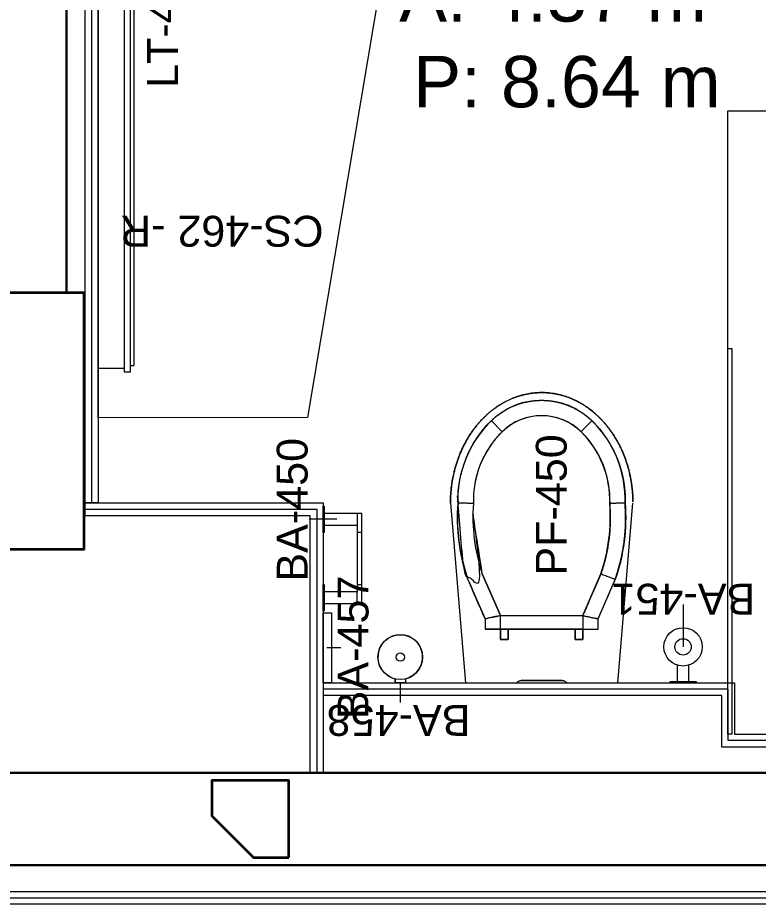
# Model space of a CAD drawing. Header units: centimetres. Extents: x 118932 to 154602, y -32682 to -23521.
# Drawn here: x 139860.1 to 140004.1, y -30245.3 to -30072.9 of the extents above; entities that cross this region are included whole.
import ezdxf

# ---------------------------------------------------------------- set-up
doc = ezdxf.new("R2010")
doc.units = ezdxf.units.CM
doc.header["$LTSCALE"] = 50
doc.header["$MEASUREMENT"] = 0
for name, color, linetype, lineweight, true_color in [('GEN_00_BL_Yazı', 7, 'Continuous', 0, 0x4f5250), ('GEN_00_BL_Ölçü Dış', 7, 'Continuous', 5, 0x766a5e), ('GEN_01_TA_Kolon', 7, 'Continuous', 35, 0xd05d28), ('GEN_02_TF_Islak Hacim', 7, 'Continuous', 5, 0x007cb0), ('GEN_02_TF_Mobilya', 7, 'Continuous', 5, 0x745e3d), ('GEN_05_ML_Alçıpan', 7, 'Continuous', 18, 0x008b29), ('GEN_05_ML_Alçıpan_giydirme', 7, 'Continuous', 18, 0x7ebab5), ('KALACAK DUVARLAR', 7, 'Continuous', 30, 0x005387)]:
    doc.layers.add(name, color=color, linetype=linetype, lineweight=lineweight, true_color=true_color)
doc.styles.add('ARIAL', font='arial.ttf')
doc.styles.add('Arial_6', font='arial.ttf', dxfattribs={"height": 59.5325})

# ---------------------------------------------------------------- blocks, each defined once
blk = doc.blocks.new('LEVEL 0_B BLOK_KOLON')
at = {"layer": 'GEN_01_TA_Kolon'}
blk.add_lwpolyline([(-1144, -540.11), (-1144, -540.11), (-1119, -540.11), (-1119, -540.11), (-1119, -590.11), (-1119, -590.11), (-1144, -590.11)], close=True, dxfattribs=at)
at = {"layer": 'GEN_01_TA_Kolon', "elevation": 0}
blk.add_lwpolyline([(-1079.15, -650.05), (-1079.15, -635.05), (-1094.15, -635.05), (-1094.15, -641.93), (-1086.03, -650.05)], close=True, dxfattribs=at)
blk = doc.blocks.new('KALACAK DUVALAR LEVEL 0 B BLOK')
at = {"layer": 'KALACAK DUVARLAR'}
for points in [[(-1236.88, -685.9), (-1236.88, -145.86)], [(-1467.64, -719.36), (-1489.27, -719.36), (-1489.27, -737.36), (-1480.64, -737.36), (-1480.64, -797.34), (-1011.49, -797.34), (-1011.49, -737.36), (-1002.49, -737.36), (-1002.49, -719.36), (-1024.49, -719.36), (-1024.49, -779.34), (-1467.64, -779.34), (-1467.64, -719.36)]]:
    blk.add_lwpolyline(points, dxfattribs=at)
blk = doc.blocks.new('75lik DUS CAMİ')
at = {"layer": 'GEN_02_TF_Islak Hacim'}
blk.add_lwpolyline([(0, 0), (0, 75), (0.8, 75), (0.8, 0)], close=True, dxfattribs=at)
blk = doc.blocks.new('sanitary bag dispenser - BA-457 BAG DISPENSER-14823600-TYPE J')
at = {"layer": 'GEN_00_BL_Yazı'}
blk.add_line((145, -37.4), (145, -10.5), dxfattribs=at)
at = {"layer": 'GEN_02_TF_Islak Hacim'}
blk.add_lwpolyline([(213, -3), (213, -19.4), (77, -19.4), (77, -3)], close=True, dxfattribs=at)
at = {"layer": 'GEN_00_BL_Yazı', "insert": (5.9, -31.4), "char_height": 60, "width": 265.421, "attachment_point": 1, "style": 'Arial_6'}
blk.add_mtext('BA-457', dxfattribs=at)
blk = doc.blocks.new('Toilet_wall_hung_6505 - PF-450 TOILET-12873441-TYPE GxL')
at = {"layer": 'GEN_02_TF_Islak Hacim'}
for p, q in [((-91.8, 508.9), (-95.2, 512.3)), ((91.4, 508.9), (94.8, 512.3)), ((-177.5, 355), (-148, 5.5)), ((-177.5, 355), (-148, 5.5)), ((148, 5.5), (177.5, 355)), ((148, 5.5), (177.5, 355)), ((-80.2, 136.2), (-115.5, 217.5)), ((-115.5, 217.5), (-80.2, 136.2)), ((-80.2, 136.2), (-115.5, 217.5)), ((79.8, 136.2), (115.2, 217.5)), ((109.8, 130), (143.1, 206.7)), ((109.8, 130), (143.1, 206.7)), ((-110.2, 130), (-110.2, 110)), ((-110.2, 130), (-110.2, 110)), ((-80.2, 136.2), (79.8, 136.2)), ((-80.2, 110), (-80.2, 136.2)), ((109.8, 110), (109.8, 130)), ((109.8, 110), (109.8, 130)), ((-110.2, 110), (109.8, 110)), ((-80.2, 110), (-110.2, 110)), ((-65.2, 90), (-80.2, 90)), ((80.2, 90), (65.2, 90)), ((-148, 5.5), (148, 5.5))]:
    blk.add_line(p, q, dxfattribs=at)
at = {"layer": 'GEN_02_TF_Islak Hacim', "flags": 128}
blk.add_lwpolyline([(-143.5, 206.7, -0.102893), (-162.7, 355, -0.208147), (-98, 515.2, -0.407287), (97.6, 515.2, -0.208147), (162.3, 355, -0.102893), (143.1, 206.7), (147.7, 220.6), (151.6, 234.8), (155, 249.1), (157.9, 263.5), (160.1, 278), (161.8, 292.6), (162.9, 307.2), (163.3, 321.9), (163.3, 336.6), (162.6, 351.3), (162.3, 355, 0.103003), (146.6, 441.8)], format="xyb", dxfattribs=at)
at = {"layer": 'GEN_02_TF_Islak Hacim'}
for points in [[(76.6, 493.8, 0.195174), (0, 525, 0.196091), (-77, 493.7, 0.210216), (-132.7, 354.3)], [(80.2, 136.2), (115.5, 217.5, 0.103229), (132.7, 354.3, 0.210216), (77, 493.7, 0.198067), (0, 525, 0.198067), (-77, 493.7), (-82.4, 499.3), (-91.8, 508.9)], [(-95.2, 512.3), (-98, 515.2, 0.051366), (-126.3, 481)], [(132.3, 354.3, 0.210348), (76.6, 493.8), (82, 499.3), (91.4, 508.9)], [(125.9, 481, 0.051366), (97.6, 515.2), (94.8, 512.3)]]:
    blk.add_lwpolyline(points, format="xyb", dxfattribs=at)
at = {"layer": 'GEN_02_TF_Islak Hacim', "flags": 128}
blk.add_lwpolyline([(-162.7, 355), (-163.5, 340.3), (-163.8, 325.6), (-163.4, 311), (-162.5, 296.3), (-161, 281.7), (-158.9, 267.1), (-156.2, 252.7), (-152.9, 238.4), (-149.1, 224.2), (-144.7, 210.2), (-143.5, 206.7), (-110.2, 130), (-110.2, 110)], dxfattribs=at)
at = {"layer": 'GEN_02_TF_Islak Hacim'}
for points in [[(-65.2, 110), (-65.2, 90), (-80.2, 90), (-80.2, 110), (-80.2, 90), (-65.2, 90)], [(80.2, 110), (80.2, 90), (65.2, 90), (65.2, 110), (65.2, 90), (80.2, 90)]]:
    blk.add_lwpolyline(points, close=True, dxfattribs=at)
for centre, radius, start, end in [((-0.2, 415), 140, 104.7131, 119.5056), ((-0.2, 415), 140, 60.4414, 75.181), ((-0.2, 415), 110, 45.7018, 134.2982), ((53.7, 360.8), 186.5, 134.5053, 181.9918), ((-54.1, 360.8), 186.5, 358.0082, 45.4947), ((203.5, 326.9), 337.3, 175.3479, 198.9228), ((-203.9, 326.9), 337.3, 341.0772, 4.6521)]:
    blk.add_arc(centre, radius, start, end, dxfattribs=at)
for points, weights, knots in [([(-177.5, 355), (-177.5, 433.7), (-145, 501.8), (-88.7, 541.2), (-32.5, 580.5), (32.5, 580.5), (88.8, 541.2), (145, 501.8), (177.5, 433.7), (177.5, 355), (177.5, 371.1), (174.5, 403.2), (161.3, 449.1), (139.9, 490.2), (111.6, 524.5), (77.7, 550.3), (39.8, 566.4), (13.3, 570), (0, 570), (-13.3, 570), (-39.8, 566.4), (-77.7, 550.3), (-111.6, 524.5), (-139.9, 490.2), (-161.3, 449.1), (-174.5, 403.2), (-177.5, 371.1), (-177.5, 355)], [1, 0.910683602523, 0.910683602523, 1, 0.910683602523, 0.910683602523, 1, 0.910683602523, 0.910683602523, 1, 1, 1, 1, 1, 1, 1, 1, 1, 1, 1, 1, 1, 1, 1, 1, 1, 1, 1], [0, 0, 0, 0, 1.047198, 1.047198, 1.047198, 2.094395, 2.094395, 2.094395, 3.141593, 3.141593, 3.141593, 3.28445, 3.427307, 3.570164, 3.713021, 3.855878, 3.998736, 4.141593, 4.141593, 4.141593, 4.28445, 4.427307, 4.570164, 4.713021, 4.855878, 4.998736, 5.141593, 5.141593, 5.141593, 5.141593]), ([(-115.5, 217.5), (-130.6, 261.6), (-136.4, 307.8), (-132.7, 354.3), (-136.4, 307.8), (-130.6, 261.6), (-115.5, 217.5), (-117.6, 216.7), (-121.8, 215.1), (-129.8, 212), (-137.3, 209.1), (-142.5, 207.1), (-143.5, 206.7), (-143.5, 206.7), (-160.1, 254.4), (-166.6, 304.6), (-162.7, 355), (-162.7, 356.5), (-162.7, 358), (-162.8, 359.6), (-162.7, 362.5), (-162.7, 365.3), (-162.6, 368.2), (-162.5, 371.1), (-162.3, 374), (-162.2, 376.9), (-161.9, 379.7), (-161.6, 382.6), (-161.4, 385.5), (-161, 388.4), (-160.6, 391.2), (-160.2, 394.1), (-159.7, 396.9), (-159.2, 399.8), (-158.7, 402.6), (-158.1, 405.4), (-157.5, 408.2), (-156.8, 411.1), (-156.1, 413.8), (-155.4, 416.6), (-154.7, 419.4), (-153.8, 422.2), (-153, 425), (-152.2, 427.7), (-151.2, 430.4), (-150.3, 433.2), (-149.3, 435.9), (-148.3, 438.6), (-147.2, 441.3), (-146.1, 444), (-145, 446.6), (-143.8, 449.2), (-142.7, 451.9), (-141.4, 454.5), (-140.1, 457.1), (-138.9, 459.7), (-137.5, 462.2), (-136.1, 464.7), (-134.7, 467.3), (-133.3, 469.8), (-131.8, 472.2), (-130.3, 474.7), (-128.8, 477.1), (-127.2, 479.6), (-125.6, 482), (-124, 484.4), (-122.3, 486.7), (-120.6, 489.1), (-118.9, 491.4), (-117.1, 493.6), (-115.4, 495.9), (-113.5, 498.2), (-111.7, 500.4), (-109.8, 502.6), (-107.9, 504.7), (-106, 506.9), (-104, 509), (-102, 511.1), (-100, 513.1), (-98, 515.2), (-97.5, 515.7), (-97, 516.1), (-96.5, 516.6), (-95.1, 517.9), (-93.7, 519.1), (-92.4, 520.4), (-90.9, 521.6), (-89.5, 522.8), (-88.1, 524), (-86.6, 525.1), (-85.1, 526.3), (-83.6, 527.4), (-82.1, 528.5), (-80.6, 529.6), (-79.1, 530.7), (-77.5, 531.7), (-76, 532.7), (-74.4, 533.7), (-72.8, 534.7), (-71.2, 535.6), (-69.6, 536.6), (-67.9, 537.5), (-66.3, 538.4), (-64.7, 539.3), (-63, 540.1), (-61.3, 540.9), (-59.6, 541.7), (-57.9, 542.5), (-56.2, 543.3), (-54.5, 544), (-52.8, 544.7), (-51.1, 545.4), (-49.3, 546.1), (-47.6, 546.7), (-45.8, 547.3), (-44, 548), (-42.3, 548.5), (-40.5, 549.1), (-38.7, 549.6), (-36.9, 550.1), (-35.1, 550.6), (-33.3, 551), (-31.5, 551.4), (-29.6, 551.8), (-27.8, 552.2), (-26, 552.6), (-24.1, 552.9), (-22.3, 553.2), (-20.5, 553.5), (-18.6, 553.8), (-16.8, 554), (-14.9, 554.2), (-13, 554.4), (-11.2, 554.6), (-9.3, 554.7), (-7.5, 554.8), (-5.6, 554.9), (-3.7, 554.9), (-1.9, 555), (0, 555), (0.5, 555), (1.1, 555), (1.6, 555), (3.5, 554.9), (5.4, 554.9), (7.2, 554.8), (9.1, 554.7), (11, 554.5), (12.8, 554.4), (14.7, 554.2), (16.5, 554), (18.4, 553.8), (20.2, 553.5), (22.1, 553.2), (23.9, 552.9), (25.8, 552.5), (27.6, 552.2), (29.4, 551.8), (31.2, 551.4), (33.1, 551), (34.9, 550.5), (36.7, 550), (38.5, 549.5), (40.3, 549), (42, 548.5), (43.8, 547.9), (45.6, 547.3), (47.3, 546.7), (49.1, 546), (50.8, 545.4), (52.6, 544.7), (54.3, 543.9), (56, 543.2), (57.7, 542.4), (59.4, 541.7), (61.1, 540.9), (62.8, 540), (64.4, 539.2), (66.1, 538.3), (67.7, 537.4), (69.3, 536.5), (71, 535.6), (72.5, 534.6), (74.1, 533.6), (75.7, 532.6), (77.3, 531.6), (78.8, 530.5), (80.4, 529.5), (81.9, 528.4), (83.4, 527.3), (84.9, 526.2), (86.3, 525), (87.8, 523.9), (89.3, 522.7), (90.7, 521.5), (92.1, 520.3), (93.5, 519), (94.9, 517.8), (96.2, 516.5), (97.6, 515.2), (98.7, 514.1), (99.7, 513), (100.8, 512), (102.8, 509.9), (104.8, 507.8), (106.7, 505.6), (108.6, 503.5), (110.5, 501.3), (112.4, 499.1), (114.2, 496.8), (116, 494.6), (117.8, 492.3), (119.5, 490), (121.2, 487.7), (122.9, 485.4), (124.5, 483), (126.1, 480.6), (127.8, 478.2), (129.3, 475.7), (130.8, 473.3), (132.3, 470.8), (133.7, 468.3), (135.1, 465.8), (136.6, 463.3), (137.9, 460.7), (139.2, 458.1), (140.5, 455.6), (141.7, 452.9), (142.9, 450.3), (144.1, 447.7), (145.3, 445), (146.4, 442.4), (147.5, 439.7), (148.5, 437), (149.5, 434.3), (150.5, 431.6), (151.4, 428.8), (152.2, 426.1), (153.1, 423.4), (153.9, 420.6), (154.7, 417.8), (155.5, 415), (156.1, 412.2), (156.8, 409.4), (157.5, 406.6), (158, 403.8), (158.6, 400.9), (159.1, 398.1), (159.6, 395.2), (160, 392.4), (160.5, 389.5), (160.8, 386.7), (161.1, 383.8), (161.4, 380.9), (161.7, 378.1), (161.9, 375.2), (162.1, 372.3), (162.2, 369.4), (162.3, 366.5), (162.4, 363.7), (162.3, 360.8), (162.3, 357.9), (162.3, 355)], [1, 0.985941487209, 0.985941487209, 1, 0.985941483871, 0.985941483871, 1, 1, 1, 1, 1, 1, 1, 1, 0.986032014241, 0.986032014241, 1, 1, 1, 1, 1, 1, 1, 1, 1, 1, 1, 1, 1, 1, 1, 1, 1, 1, 1, 1, 1, 1, 1, 1, 1, 1, 1, 1, 1, 1, 1, 1, 1, 1, 1, 1, 1, 1, 1, 1, 1, 1, 1, 1, 1, 1, 1, 1, 1, 1, 1, 1, 1, 1, 1, 1, 1, 1, 1, 1, 1, 1, 1, 1, 1, 1, 1, 1, 1, 1, 1, 1, 1, 1, 1, 1, 1, 1, 1, 1, 1, 1, 1, 1, 1, 1, 1, 1, 1, 1, 1, 1, 1, 1, 1, 1, 1, 1, 1, 1, 1, 1, 1, 1, 1, 1, 1, 1, 1, 1, 1, 1, 1, 1, 1, 1, 1, 1, 1, 1, 1, 1, 1, 1, 1, 1, 1, 1, 1, 1, 1, 1, 1, 1, 1, 1, 1, 1, 1, 1, 1, 1, 1, 1, 1, 1, 1, 1, 1, 1, 1, 1, 1, 1, 1, 1, 1, 1, 1, 1, 1, 1, 1, 1, 1, 1, 1, 1, 1, 1, 1, 1, 1, 1, 1, 1, 1, 1, 1, 1, 1, 1, 1, 1, 1, 1, 1, 1, 1, 1, 1, 1, 1, 1, 1, 1, 1, 1, 1, 1, 1, 1, 1, 1, 1, 1, 1, 1, 1, 1, 1, 1, 1, 1, 1, 1, 1, 1, 1, 1, 1, 1, 1, 1, 1, 1, 1, 1, 1, 1, 1, 1, 1, 1, 1, 1, 1, 1, 1, 1, 1, 1, 1, 1, 1, 1, 1], [0, 0, 0, 0, 0.411459, 0.411459, 0.411459, 0.822918, 0.822918, 0.822918, 0.965775, 1.108632, 1.394346, 1.608632, 1.822918, 1.822918, 1.822918, 2.233045, 2.233045, 2.233045, 3.233045, 3.233045, 3.233045, 4.233045, 4.233045, 4.233045, 5.233045, 5.233045, 5.233045, 6.233045, 6.233045, 6.233045, 7.233045, 7.233045, 7.233045, 8.233045, 8.233045, 8.233045, 9.233045, 9.233045, 9.233045, 10.233045, 10.233045, 10.233045, 11.233045, 11.233045, 11.233045, 12.233045, 12.233045, 12.233045, 13.233045, 13.233045, 13.233045, 14.233045, 14.233045, 14.233045, 15.233045, 15.233045, 15.233045, 16.233045, 16.233045, 16.233045, 17.233045, 17.233045, 17.233045, 18.233045, 18.233045, 18.233045, 19.233045, 19.233045, 19.233045, 20.233045, 20.233045, 20.233045, 21.233045, 21.233045, 21.233045, 22.233045, 22.233045, 22.233045, 23.233045, 23.233045, 23.233045, 24.233045, 24.233045, 24.233045, 25.233045, 25.233045, 25.233045, 26.233045, 26.233045, 26.233045, 27.233045, 27.233045, 27.233045, 28.233045, 28.233045, 28.233045, 29.233045, 29.233045, 29.233045, 30.233045, 30.233045, 30.233045, 31.233045, 31.233045, 31.233045, 32.233045, 32.233045, 32.233045, 33.233045, 33.233045, 33.233045, 34.233045, 34.233045, 34.233045, 35.233045, 35.233045, 35.233045, 36.233045, 36.233045, 36.233045, 37.233045, 37.233045, 37.233045, 38.233045, 38.233045, 38.233045, 39.233045, 39.233045, 39.233045, 40.233045, 40.233045, 40.233045, 41.233045, 41.233045, 41.233045, 42.233045, 42.233045, 42.233045, 43.233045, 43.233045, 43.233045, 44.233045, 44.233045, 44.233045, 45.233045, 45.233045, 45.233045, 46.233045, 46.233045, 46.233045, 47.233045, 47.233045, 47.233045, 48.233045, 48.233045, 48.233045, 49.233045, 49.233045, 49.233045, 50.233045, 50.233045, 50.233045, 51.233045, 51.233045, 51.233045, 52.233045, 52.233045, 52.233045, 53.233045, 53.233045, 53.233045, 54.233045, 54.233045, 54.233045, 55.233045, 55.233045, 55.233045, 56.233045, 56.233045, 56.233045, 57.233045, 57.233045, 57.233045, 58.233045, 58.233045, 58.233045, 59.233045, 59.233045, 59.233045, 60.233045, 60.233045, 60.233045, 61.233045, 61.233045, 61.233045, 62.233045, 62.233045, 62.233045, 63.233045, 63.233045, 63.233045, 64.233045, 64.233045, 64.233045, 65.233045, 65.233045, 65.233045, 66.233045, 66.233045, 66.233045, 67.233045, 67.233045, 67.233045, 68.233045, 68.233045, 68.233045, 69.233045, 69.233045, 69.233045, 70.233045, 70.233045, 70.233045, 71.233045, 71.233045, 71.233045, 72.233045, 72.233045, 72.233045, 73.233045, 73.233045, 73.233045, 74.233045, 74.233045, 74.233045, 75.233045, 75.233045, 75.233045, 76.233045, 76.233045, 76.233045, 77.233045, 77.233045, 77.233045, 78.233045, 78.233045, 78.233045, 79.233045, 79.233045, 79.233045, 80.233045, 80.233045, 80.233045, 81.233045, 81.233045, 81.233045, 82.233045, 82.233045, 82.233045, 83.233045, 83.233045, 83.233045, 84.233045, 84.233045, 84.233045, 84.233045]), ([(-77, 493.8), (-114.8, 456.6), (-134.5, 407.3), (-132.7, 354.3), (-136, 354.4), (-142.7, 354.5), (-152.7, 354.8), (-160.6, 354.9), (-162.7, 355), (-162.7, 355), (-163.1, 369.8), (-162, 384.6), (-159.3, 399.2)], [1, 0.943504881062, 0.943504881062, 1, 1, 1, 1, 1, 1, 1, 0.996491355806, 0.996491355806, 1], [0, 0, 0, 0, 0.8293, 0.8293, 0.8293, 1.043586, 1.257872, 1.543586, 1.8293, 1.8293, 1.8293, 2.034582, 2.034582, 2.034582, 2.034582]), ([(162.3, 355), (166.2, 304.6), (159.7, 254.4), (143.1, 206.7), (132, 181.1), (120.9, 155.6), (109.8, 130), (109.8, 123.3), (109.8, 116.7), (109.8, 110), (99.8, 110), (89.8, 110), (79.8, 110), (79.8, 118.7), (79.8, 127.5), (79.8, 136.2), (91.6, 163.3), (103.4, 190.4), (115.2, 217.5), (130.3, 261.6), (136, 307.8), (132.3, 354.3), (135.6, 354.3), (142.3, 354.5), (152.3, 354.8), (160.2, 354.9), (162.3, 355), (162.3, 355)], [1, 0.986032014241, 0.986032014241, 1, 1, 1, 1, 1, 1, 1, 1, 1, 1, 1, 1, 1, 1, 1, 1, 0.985941483871, 0.985941483871, 1, 1, 1, 1, 1, 1, 1], [0, 0, 0, 0, 0.410127, 0.410127, 0.410127, 1.410127, 1.410127, 1.410127, 2.410127, 2.410127, 2.410127, 3.410127, 3.410127, 3.410127, 4.410127, 4.410127, 4.410127, 5.410127, 5.410127, 5.410127, 5.821586, 5.821586, 5.821586, 6.035872, 6.250158, 6.535872, 6.821586, 6.821586, 6.821586, 6.821586])]:
    blk.add_rational_spline(points, weights, degree=3, knots=knots, dxfattribs=at)
for points, knots in [([(115.2, 217.5), (118.3, 216.3), (124.6, 213.9), (133.9, 210.3), (141.2, 207.4), (143.1, 206.7), (143.1, 206.7)], [-1, -1, -1, -1, -0.785714, -0.571429, -0.285714, 0, 0, 0, 0]), ([(-80.2, 136.2), (-82.8, 135.7), (-88, 134.6), (-95.4, 133.1), (-101.7, 131.8), (-108.1, 130.4), (-110.2, 130), (-110.2, 130), (-121.3, 155.6), (-132.4, 181.1), (-143.5, 206.7), (-132.4, 181.1), (-121.3, 155.6), (-110.2, 130), (-100.2, 132.1), (-90.2, 134.2), (-80.2, 136.2), (-26.9, 136.2), (26.5, 136.2), (79.8, 136.2), (79.8, 127.5), (79.8, 118.7), (79.8, 110), (26.5, 110), (-26.9, 110), (-80.2, 110), (-80.2, 118.7), (-80.2, 127.5), (-80.2, 136.2), (-26.9, 136.2), (26.5, 136.2), (79.8, 136.2), (89.8, 134.2), (99.9, 132.2), (109.9, 130.2)], [0, 0, 0, 0, 0.166667, 0.333333, 0.5, 0.666667, 1, 1, 1, 2, 2, 2, 3, 3, 3, 4, 4, 4, 5, 5, 5, 6, 6, 6, 7, 7, 7, 8, 8, 8, 9, 9, 9, 10, 10, 10, 10]), ([(79.8, 136.2), (82.4, 135.7), (87.7, 134.6), (95, 133.1), (101.3, 131.8), (107.7, 130.4), (109.8, 130), (109.8, 130)], [0, 0, 0, 0, 0.166667, 0.333333, 0.5, 0.666667, 1, 1, 1, 1]), ([(-48.3, 5.5), (-48.2, 5.7), (-47.9, 6.1), (-47.5, 6.6), (-46.9, 7.2), (-46.1, 8), (-45.2, 8.6), (-44.4, 9), (-43.6, 9.3), (-42.2, 9.8), (-40.9, 10), (-40, 10), (-13.3, 10), (13.3, 10), (40, 10), (13.3, 10), (-13.3, 10), (-40, 10), (-13.3, 10), (13.3, 10), (40, 10), (40.9, 10), (42.2, 9.8), (43.8, 9.3), (44.8, 8.8), (45.6, 8.3), (46.3, 7.8), (46.9, 7.2), (47.5, 6.6), (47.9, 6.1), (48.2, 5.7), (48.3, 5.5)], [0, 0, 0, 0, 0.043096, 0.084763, 0.12643, 0.209763, 0.293096, 0.334763, 0.37643, 0.459763, 0.62643, 0.62643, 0.62643, 1.62643, 1.62643, 1.62643, 2.62643, 2.62643, 2.62643, 3.62643, 3.62643, 3.62643, 3.793096, 3.87643, 3.959763, 4.00143, 4.043096, 4.12643, 4.168096, 4.209763, 4.25286, 4.25286, 4.25286, 4.25286])]:
    blk.add_open_spline(points, degree=3, knots=knots, dxfattribs=at)
at = {"layer": 'GEN_00_BL_Yazı', "insert": (49.5, 214), "char_height": 60, "width": 260.709, "attachment_point": 7, "rotation": 90, "style": 'Arial_6'}
blk.add_mtext('PF-450', dxfattribs=at)
blk = doc.blocks.new('Accessory-Tissue_Holder-KOHLER-Composed-K-73148 - BA-451 SPARE TP-14820996-TYPE GxL')
at = {"layer": 'GEN_00_BL_Yazı'}
blk.add_line((-52678, -5376.6), (-52678.1, -5294), dxfattribs=at)
at = {"layer": 'GEN_02_TF_Islak Hacim'}
blk.add_lwpolyline([(-52653.4, -5226.7), (-52667.2, -5226.7), (-52688.8, -5226.7), (-52702.6, -5226.7, -0.414214), (-52703.4, -5225.8), (-52703.4, -5224.2), (-52652.6, -5224.2), (-52652.6, -5225.8, -0.414214)], format="xyb", close=True, dxfattribs=at)
for points in [[(-52688.8, -5226.7, 0.414214), (-52689.4, -5227.3), (-52689.4, -5258.6)], [(-52666.5, -5258.6), (-52666.5, -5227.3, 0.414214), (-52667.2, -5226.7)]]:
    blk.add_lwpolyline(points, format="xyb", dxfattribs=at)
for radius in [37.3, 15.9]:
    blk.add_circle((-52678, -5294.1), radius, dxfattribs=at)
at = {"layer": 'GEN_00_BL_Yazı', "insert": (-52538.9, -5356.8), "char_height": 60, "width": 265.421, "attachment_point": 3, "style": 'Arial_6'}
blk.add_mtext('BA-451', dxfattribs=at)
blk = doc.blocks.new('Accessory-Tissue_Holder-KOHLER-Composed-K-73147 - BA-450 TOILET PAPER HOLDER-14820997-TYPE GxL')
at = {"layer": 'GEN_00_BL_Yazı'}
blk.add_line((-51986.7, -5251.1), (-51986.7, -5197.1), dxfattribs=at)
at = {"layer": 'GEN_02_TF_Islak Hacim', "lineweight": 13}
for p, q in [((-52113.8, -5290.7), (-52113.8, -5299.6)), ((-52012.2, -5299.6), (-52012.2, -5290.7))]:
    blk.add_line(p, q, dxfattribs=at)
for points in [[(-52113.8, -5224.2), (-52113.8, -5225.9, -0.414214), (-52114.6, -5226.7), (-52128.5, -5226.7), (-52149.8, -5226.7), (-52163.8, -5226.7, -0.414214), (-52164.6, -5225.9), (-52164.6, -5224.2), (-52113.8, -5224.2)], [(-51961.4, -5224.2), (-51961.4, -5225.9, -0.414214), (-51962.2, -5226.7), (-51976.1, -5226.7), (-51997.4, -5226.7), (-52011.4, -5226.7, -0.414214), (-52012.2, -5225.9), (-52012.2, -5224.2), (-51961.4, -5224.2)], [(-51976.2, -5290.7, 0.414214), (-51975.3, -5289.9), (-51975.3, -5227.5, 0.414214), (-51976.1, -5226.7), (-51997.4, -5226.7, 0.414214), (-51998.2, -5227.5), (-51998.2, -5289.9, 0.414214), (-51997.4, -5290.7)], [(-52149.8, -5290.7, 0.414214), (-52150.6, -5291.5), (-52150.6, -5298.8, 0.414214), (-52149.8, -5299.6), (-51976.2, -5299.6, 0.414214), (-51975.3, -5298.8), (-51975.3, -5291.5, 0.414214), (-51976.2, -5290.7), (-51997.4, -5290.7), (-52128.6, -5290.7)]]:
    blk.add_lwpolyline(points, format="xyb", dxfattribs=at)
blk.add_lwpolyline([(-52149.8, -5226.7, 0.414214), (-52150.6, -5227.5), (-52150.6, -5289.9, 0.414214), (-52149.8, -5290.7), (-52128.6, -5290.7, 0.414214), (-52127.7, -5289.9), (-52127.7, -5227.5, 0.414214), (-52128.5, -5226.7), (-52149.8, -5226.7)], format="xyb", close=True, dxfattribs=at)
at = {"layer": 'GEN_00_BL_Yazı', "insert": (-52108.1, -5134.2), "char_height": 60, "width": 265.421, "attachment_point": 1, "style": 'Arial_6'}
blk.add_mtext('BA-450', dxfattribs=at)
blk = doc.blocks.new('Escobillero-pared_Tres-Max-tres_13463624 - BA-458 TOILET BRUSH HOLDER-14820998-TYPE J')
at = {"layer": 'GEN_00_BL_Yazı'}
blk.add_line((0, 50), (0, 88.6), dxfattribs=at)
at = {"layer": 'GEN_02_TF_Islak Hacim'}
for p, q in [((-10, 42.3), (-10, 50)), ((-10, 50), (10, 50)), ((10, 50), (-10, 50)), ((-10, 42.3), (-10, 50)), ((10, 50), (10, 42.3)), ((10, 42.3), (10, 50))]:
    blk.add_line(p, q, dxfattribs=at)
for radius in [43.5, 8]:
    blk.add_circle((0, 0), radius, dxfattribs=at)
blk.add_arc((0, 0), 43.5, 103.2903, 76.7097, dxfattribs=at)
at = {"layer": 'GEN_00_BL_Yazı', "insert": (143, 153.2), "char_height": 60, "width": 265.421, "attachment_point": 3, "style": 'Arial_6'}
blk.add_mtext('BA-458', dxfattribs=at)
blk = doc.blocks.new('Electric_Mirror-radiance - LT-456 ELETRIC MIRROR-13669292-TYPE D')
at = {"layer": 'GEN_02_TF_Mobilya'}
for p, q in [((-647.7, 69.8), (647.7, 69.8)), ((-647.7, 69.8), (-647.7, 63.5)), ((647.7, 63.5), (647.7, 69.8)), ((660.4, 63.5), (-660.4, 63.5)), ((-660.4, 63.5), (-660.4, 50.8)), ((660.4, 50.8), (660.4, 63.5)), ((-660.4, 50.8), (660.4, 50.8)), ((-654.1, 50.8), (-654.1, 0)), ((654, 50.8), (654, 0)), ((-654.1, 0), (654, 0))]:
    blk.add_line(p, q, dxfattribs=at)
at = {"layer": 'GEN_00_BL_Yazı', "insert": (107.9, 156.4), "char_height": 60, "width": 265.421, "attachment_point": 7, "rotation": 180.0026, "style": 'Arial_6'}
blk.add_mtext('LT-456', dxfattribs=at)
blk = doc.blocks.new('RIGHT 462 TEZGAH')
at = {"layer": 'GEN_02_TF_Islak Hacim'}
blk.add_lwpolyline([(37.08, 37.08), (-1.81, -1.81), (-47.77, 44.15), (-97.71, 114.31), (-68.98, 143.15), (37.08, 37.08)], dxfattribs=at)
at = {"layer": 'GEN_00_BL_Yazı', "insert": (-76.43, 88.58), "char_height": 6, "width": 40.3913, "attachment_point": 1, "rotation": 45, "style": 'Arial_6'}
blk.add_mtext('CS-462 -R', dxfattribs=at)
blk = doc.blocks.new('LEVEL 0 ISLAK HACİM')
at = {"layer": 'GEN_02_TF_Islak Hacim', "elevation": 0}
blk.add_lwpolyline([(-357.92, -3805.86), (-357.92, -3684.59), (-277.92, -3684.59)], dxfattribs=at)
for name, p, rotation in [('RIGHT 462 TEZGAH', (-427.97, -3594.35, 0), 134.9999999999999), ('75lik DUS CAMİ', (-357.16, -3730.86, 0), 180)]:
    blk.add_blockref(name, p, dxfattribs=dict(rotation=rotation))
for name, p, xscale, yscale, zscale, rotation in [('Electric_Mirror-radiance - LT-456 ELETRIC MIRROR-13669292-TYPE D', (-480.43, -3669.36, 0), 0.09999999999999795, 0.09999999999999795, 0.09999999999999795, 269.997415383236), ('Accessory-Tissue_Holder-KOHLER-Composed-K-73147 - BA-450 TOILET PAPER HOLDER-14820997-TYPE GxL', (-959.09, 1434.62, 0), 0.1000000000000015, 0.1000000000000015, 0.1000000000000015, 90), ('sanitary bag dispenser - BA-457 BAG DISPENSER-14823600-TYPE J', (-436.97, -3803.56, 0), 0.1000000000000015, 0.1000000000000015, 0.1000000000000015, 90), ('Accessory-Tissue_Holder-KOHLER-Composed-K-73148 - BA-451 SPARE TP-14820996-TYPE GxL', (-5634.45, -4318.28, 0), 0.1, 0.1, 0.1, 180), ('Escobillero-pared_Tres-Max-tres_13463624 - BA-458 TOILET BRUSH HOLDER-14820998-TYPE J', (-421.65, -3790.86, 0), 0.1, 0.1, 0.1, 180)]:
    blk.add_blockref(name, p, dxfattribs=dict(xscale=xscale, yscale=yscale, zscale=zscale, rotation=rotation))
at = {"xscale": 0.1000000000000003, "yscale": 0.1000000000000003, "zscale": 0.1000000000000003}
blk.add_blockref('Toilet_wall_hung_6505 - PF-450 TOILET-12873441-TYPE GxL', (-394.15, -3796.41, 0), dxfattribs=at)
blk = doc.blocks.new('DUVAR LEVEL 0 B LBOK')
at = {"layer": 'GEN_05_ML_Alçıpan', "elevation": 0}
blk.add_lwpolyline([(-498.83, 123.42), (-452.56, 123.42), (-452.56, 70.92), (-455.06, 70.92), (-455.06, 120.92), (-498.83, 120.92)], close=True, dxfattribs=at)
blk.add_lwpolyline([(-498.83, 122.17), (-453.81, 122.17), (-453.81, 70.92)], dxfattribs=at)
at = {"layer": 'GEN_05_ML_Alçıpan_giydirme'}
blk.add_line((-497.58, 123.42, 0), (-497.58, 306.45, 0), dxfattribs=at)
at = {"layer": 'GEN_05_ML_Alçıpan_giydirme', "elevation": 0}
blk.add_lwpolyline([(-496.33, 306.45), (-496.33, 123.42), (-498.83, 123.42), (-498.83, 306.45)], close=True, dxfattribs=at)
for points in [[(-263.04, 105.33), (-270.54, 105.33), (-270.54, 45.35), (-752.83, 45.35), (-752.83, 105.33), (-760.33, 105.33), (-760.33, 107.83), (-750.33, 107.83), (-750.33, 47.85), (-273.04, 47.85), (-273.04, 107.83), (-263.04, 107.83)], [(-760.33, 106.58), (-751.58, 106.58), (-751.58, 46.6), (-271.79, 46.6), (-271.79, 106.58), (-263.04, 106.58)], [(-452.56, 88.42), (-372.56, 88.42), (-372.56, 78.42), (-292.56, 78.42), (-292.56, 75.92), (-375.06, 75.92), (-375.06, 85.92), (-452.56, 85.92)], [(-292.56, 77.17), (-373.81, 77.17), (-373.81, 87.17), (-452.56, 87.17)]]:
    blk.add_lwpolyline(points, dxfattribs=at)
blk = doc.blocks.new('TEFRISLI MAHAL LEVEL 0 A BLOK')
at = {"layer": 'GEN_00_BL_Yazı', "transparency": 33554687, "insert": (3836.88, -1138.76, 0), "char_height": 10, "attachment_point": 2, "style": 'ARIAL'}
blk.add_mtext('\\A1;\\pxqc;FmL-128\\P\\PA: 4.37 m{\\H0.7x;\\S2^ ;}\\PP: 8.64 m', dxfattribs=at)

msp = doc.modelspace()

# ---------------------------------------------------------------- block references
for name, p in [('LEVEL 0_B BLOK_KOLON', (140991.94, -29586.18, 0)), ('KALACAK DUVALAR LEVEL 0 B BLOK', (141106.44, -29440.39, 0))]:
    msp.add_blockref(name, p)

# ---------------------------------------------------------------- next in the draw order: block references
msp.add_blockref('LEVEL 0 ISLAK HACİM', (140356.1, -26406.37, 0))

# ---------------------------------------------------------------- next in the draw order: block references
msp.add_blockref('DUVAR LEVEL 0 B LBOK', (140372.02, -30290.65))
at = {"layer": 'GEN_00_BL_Ölçü Dış'}
msp.add_blockref('TEFRISLI MAHAL LEVEL 0 A BLOK', (136129.97, -28888.13), dxfattribs=at)

doc.saveas('drawing.dxf')
